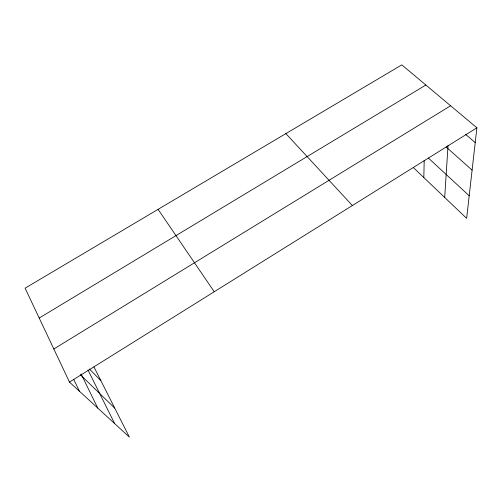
<?xml version="1.0" encoding="UTF-8"?>
<svg xmlns="http://www.w3.org/2000/svg" width="502" height="502" viewBox="0 0 502 502"><rect width="100%" height="100%" fill="white"/><g stroke="black" fill="none" stroke-linecap="round" stroke-linejoin="round"><path stroke-width="0.75" d="M423.826 177.557L424.196 160.502M444.69 197.449L448.048 145.417M93.949 366.949L129.397 437.129L69.477 382.104L25.1 288.179L401.82 64.871L476.9 127.809L466.64 218.37L413.328 167.555M69.477 382.104L476.9 127.809M53.833 348.997L450.608 105.771M39.206 318.036L425.859 85.02M465.705 134.461L475.225 142.612M446.127 146.973L472.106 170.134M428.357 158.017L469.201 195.767M80.307 374.693L114.738 408.113M89.4 369.014L100.877 380.673M285.87 133.601L352.379 205.531M158.08 209.353L214.241 291.75M87.982 369.968L114.651 423.588M81.129 374.015L97.758 408.076M73.687 379.242L79.429 391.24"/></g></svg>
